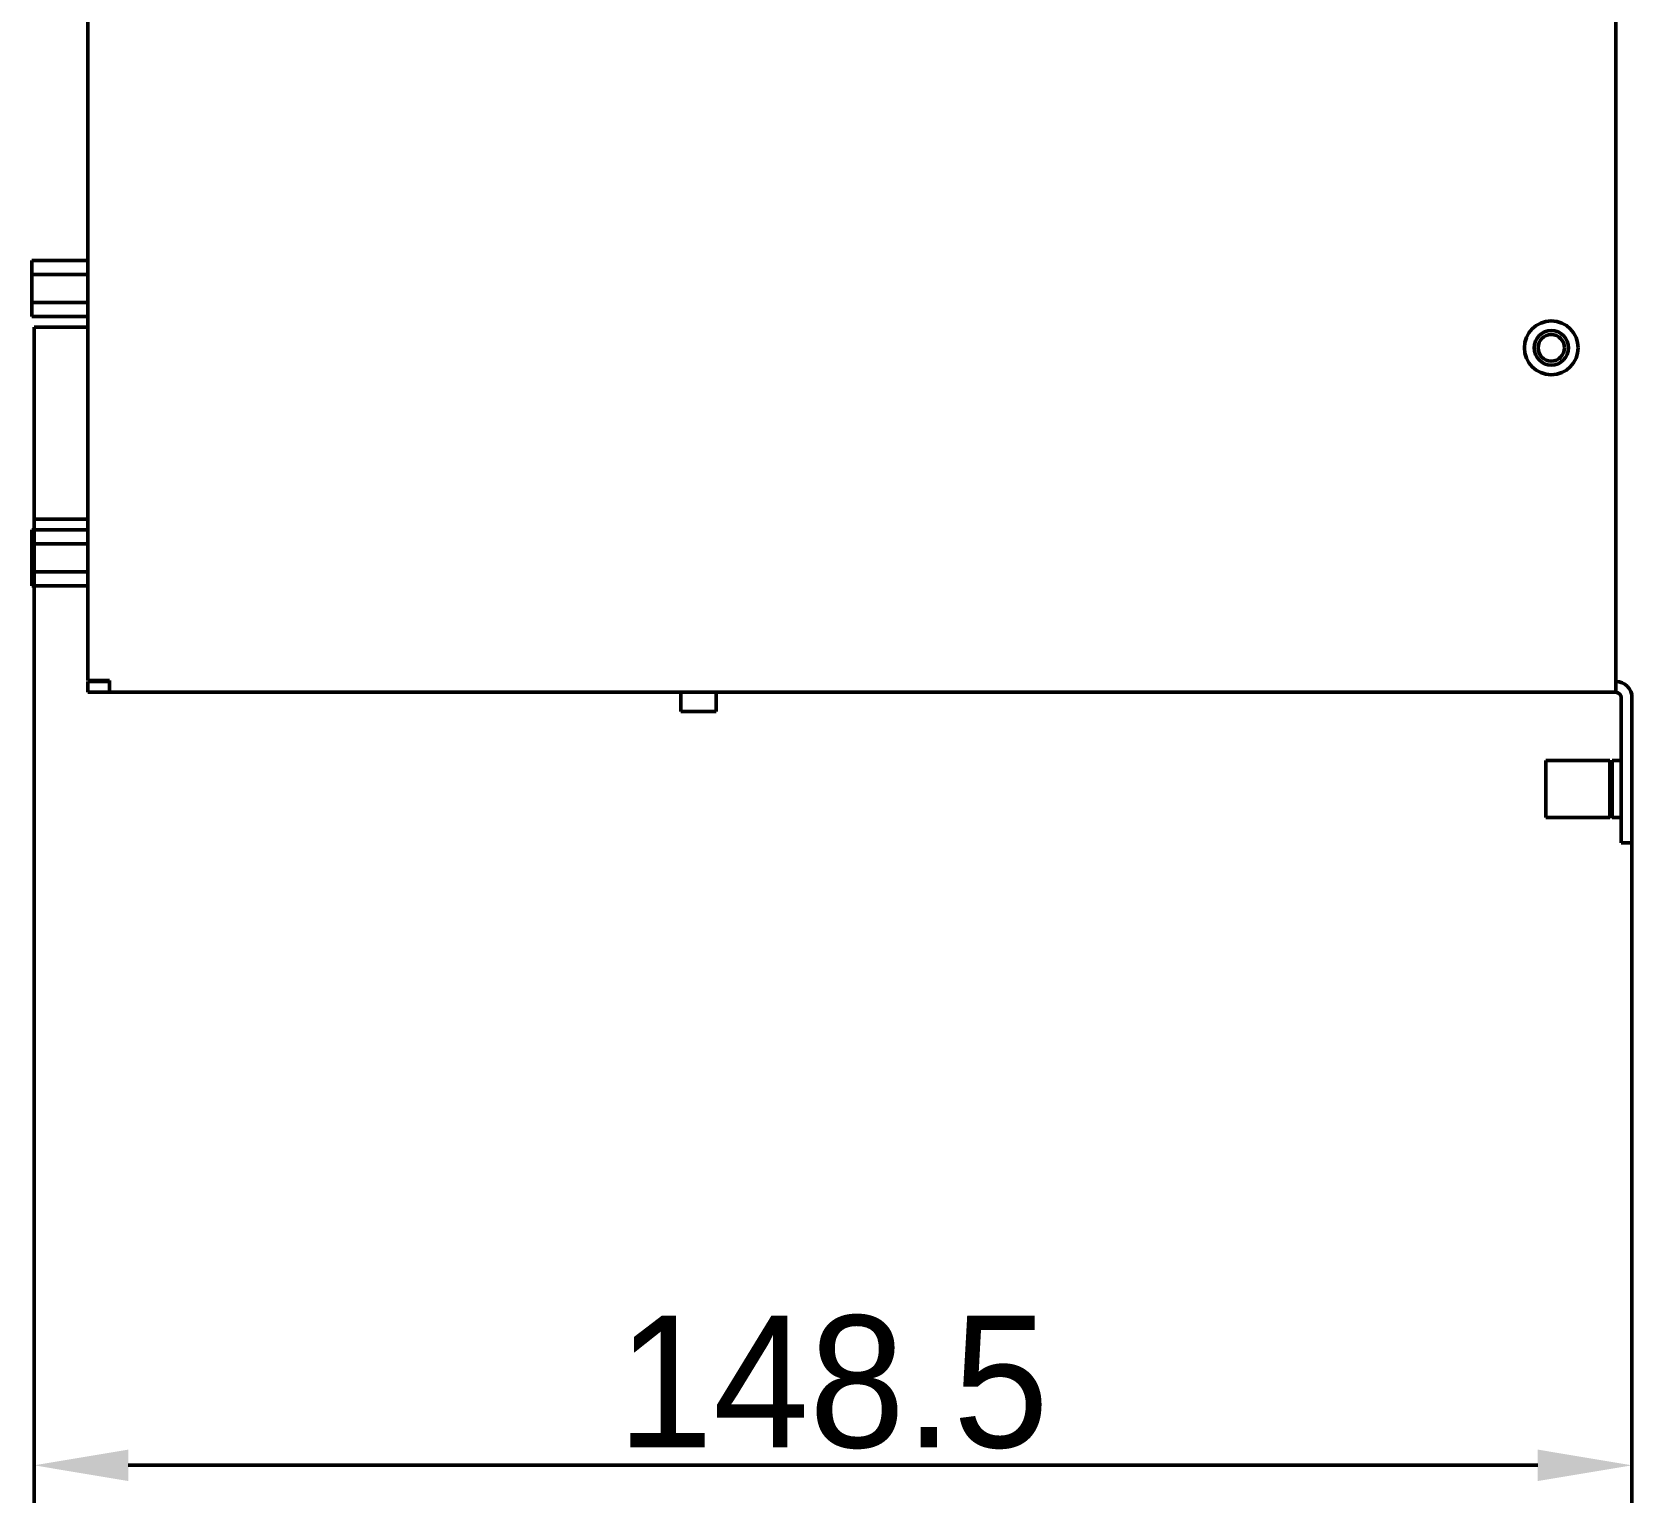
# Model space of a CAD drawing. Header units: millimetres. Extents: x 0 to 1863, y -9 to 1040.
# Drawn here: x 729.2 to 877.9, y 419.3 to 556 of the extents above; entities that cross this region are included whole.
import ezdxf

# ---------------------------------------------------------------- set-up
doc = ezdxf.new("R2010")
doc.units = ezdxf.units.MM
doc.header["$LTSCALE"] = 3.5
doc.layers.add('외형선(ISO)', color=7, linetype='Continuous', lineweight=50)
doc.layers.add('제목(ISO)', color=7, linetype='Continuous', lineweight=50)
doc.styles.add('레이블 텍스트 (ISO)', font='')
doc.styles.get('레이블 텍스트 (ISO)').set_extended_font_data('Gulim')
doc.dimstyles.new('기본값 (ISO)', dxfattribs={"dimscale": 3.5, "dimtxt": 3.5, "dimasz": 2.5, "dimexe": 1, "dimexo": 0.5, "dimgap": 0.4, "dimtad": 1, "dimtoh": 1, "dimdsep": 46, "dimtxsty": '레이블 텍스트 (ISO)', "dimcen": 0.09, "dimdle": 10, "dimclrd": 256, "dimclre": 256, "dimclrt": 6, "dimazin": 2, "dimtfac": 0.714286, "dimtmove": 0, "dimatfit": 3, "dimfxl": 1, "dimtolj": 1, "dimtzin": 0, "dimlwd": -1, "dimlwe": -1, "dimarcsym": 0})

# ---------------------------------------------------------------- blocks, each defined once
blk = doc.blocks.new('*D18')
at = {"layer": 'Defpoints', "color": 0}
for p in [(729.42, 513.8), (877.92, 483.62), (877.92, 422.8)]:
    blk.add_point(p, dxfattribs=at)
at = {"layer": '제목(ISO)'}
for p, q in [((729.42, 512.05), (729.42, 419.3)), ((877.92, 481.87), (877.92, 419.3)), ((738.17, 422.8), (869.17, 422.8))]:
    blk.add_line(p, q, dxfattribs=at)
for points in [[(738.17, 424.26), (738.17, 421.34), (729.42, 422.8)], [(869.17, 421.34), (869.17, 424.26), (877.92, 422.8)]]:
    blk.add_solid(points, dxfattribs=at)
at = {"layer": '제목(ISO)', "color": 0, "insert": (803.67, 430.5), "char_height": 12.25, "attachment_point": 5, "style": '레이블 텍스트 (ISO)'}
blk.add_mtext('\\A1;148.5', dxfattribs=at)

msp = doc.modelspace()

# ---------------------------------------------------------------- linework, layer by layer
at = {"layer": '외형선(ISO)'}
for p, q in [((734.4228, 495.7218), (734.4228, 677.5218)), ((876.4228, 495.7218), (876.4228, 677.5218)), ((729.2228, 534.7199), (729.2228, 533.4208)), ((729.2228, 534.7199), (734.4228, 534.7199)), ((729.2228, 533.4208), (729.2228, 530.8227)), ((734.4228, 533.4208), (729.2228, 533.4208)), ((729.2228, 530.8227), (729.2228, 529.5237)), ((734.4228, 530.8227), (729.2228, 530.8227)), ((734.4228, 529.5237), (729.2228, 529.5237)), ((729.4228, 525.4418), (729.4228, 528.5418)), ((729.4228, 528.5418), (734.4228, 528.5418)), ((729.4228, 525.4418), (729.4228, 513.8018)), ((729.4228, 510.7018), (729.4228, 513.8018)), ((729.4228, 510.7018), (734.4228, 510.7018)), ((729.2228, 509.7199), (729.2228, 508.4208)), ((729.2228, 509.7199), (734.4228, 509.7199)), ((729.2228, 508.4208), (729.2228, 505.8227)), ((734.4228, 508.4208), (729.2228, 508.4208)), ((729.2228, 505.8227), (729.2228, 504.5237)), ((734.4228, 505.8227), (729.2228, 505.8227)), ((734.4228, 504.5237), (729.2228, 504.5237)), ((734.4228, 495.7218), (736.4228, 495.7218)), ((734.4228, 495.6218), (734.4228, 494.6218)), ((736.4228, 495.6218), (734.4228, 495.6218)), ((736.4228, 494.6218), (736.4228, 495.7218)), ((876.4228, 495.7218), (876.4228, 494.6218)), ((734.4228, 494.6218), (736.4228, 494.6218)), ((736.4228, 494.6218), (876.4228, 494.6218)), ((789.5228, 494.6218), (789.5228, 492.8218)), ((792.8228, 494.6218), (792.8228, 492.8218)), ((876.9228, 483.6218), (876.9228, 494.1218)), ((877.9228, 483.6218), (877.9228, 494.1218)), ((789.5228, 492.8218), (792.8228, 492.8218)), ((869.9228, 488.2718), (869.9228, 482.9718)), ((869.9228, 488.2718), (875.8708, 488.2718)), ((875.8708, 482.9718), (875.8708, 488.2718)), ((875.8708, 488.1668), (876.0808, 488.1668)), ((876.0808, 488.2718), (876.0808, 482.9718)), ((876.0808, 488.2718), (876.9228, 488.2718)), ((876.9228, 480.6218), (876.9228, 483.6218)), ((877.9228, 483.6218), (877.9228, 480.6218)), ((869.9228, 482.9718), (875.8708, 482.9718)), ((875.8708, 483.0768), (876.0808, 483.0768)), ((876.0808, 482.9718), (876.9228, 482.9718)), ((876.9228, 480.6218), (877.9228, 480.6218))]:
    msp.add_line(p, q, dxfattribs=at)
for radius in [2.5, 1.6, 1.2295]:
    msp.add_circle((870.4228, 526.6218), radius, dxfattribs=at)
for radius in [1.5, 0.5]:
    msp.add_arc((876.4228, 494.1218), radius, 0, 90, dxfattribs=at)

# ---------------------------------------------------------------- dimensions: what is measured, and where the dimension line sits
at = {"layer": '제목(ISO)', "color": 0}
dim = msp.add_linear_dim(base=(877.9228, 422.8005), p1=(729.4228, 513.8018), p2=(877.9228, 483.6218), dimstyle='기본값 (ISO)', override={"dimgap": 0.4, "dimtoh": 0, "dimdec": 2, "dimclrt": 0, "dimtol": 0, "dimlim": 0, "dimtp": 0, "dimtm": 0, "dimtdec": 2, "dimtofl": 0, "dimatfit": 1}, dxfattribs=at)
dim.commit()
dim.dimension.update_dxf_attribs({"geometry": '*D18', "text_midpoint": (803.6728, 422.8005), "dimtype": 160})

doc.saveas('drawing.dxf')
